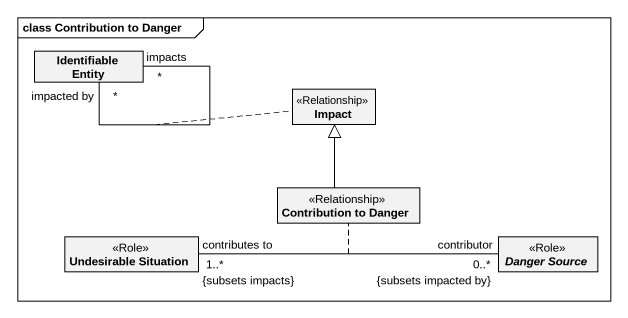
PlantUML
@startuml
mainframe class Contribution to Danger
hide circle
hide empty members
class "Identifiable Entity" as Identifiable_Entity
class Impact <<Relationship>>
class "Contribution to Danger" as Contribution_to_Danger <<Relationship>>
class "Undesirable Situation" as Undesirable_Situation <<Role>>
abstract class "Danger Source" as Danger_Source <<Role>>
Identifiable_Entity "impacted by\n*" -up- "impacts\n*" Identifiable_Entity
(Identifiable_Entity, Identifiable_Entity) .. Impact
Contribution_to_Danger -up-|> Impact
Undesirable_Situation "contributes to\n1..*\n{subsets impacts}" -right- "contributor\n0..*\n{subsets impacted by}" Danger_Source
(Undesirable_Situation, Danger_Source) .. Contribution_to_Danger
@enduml
